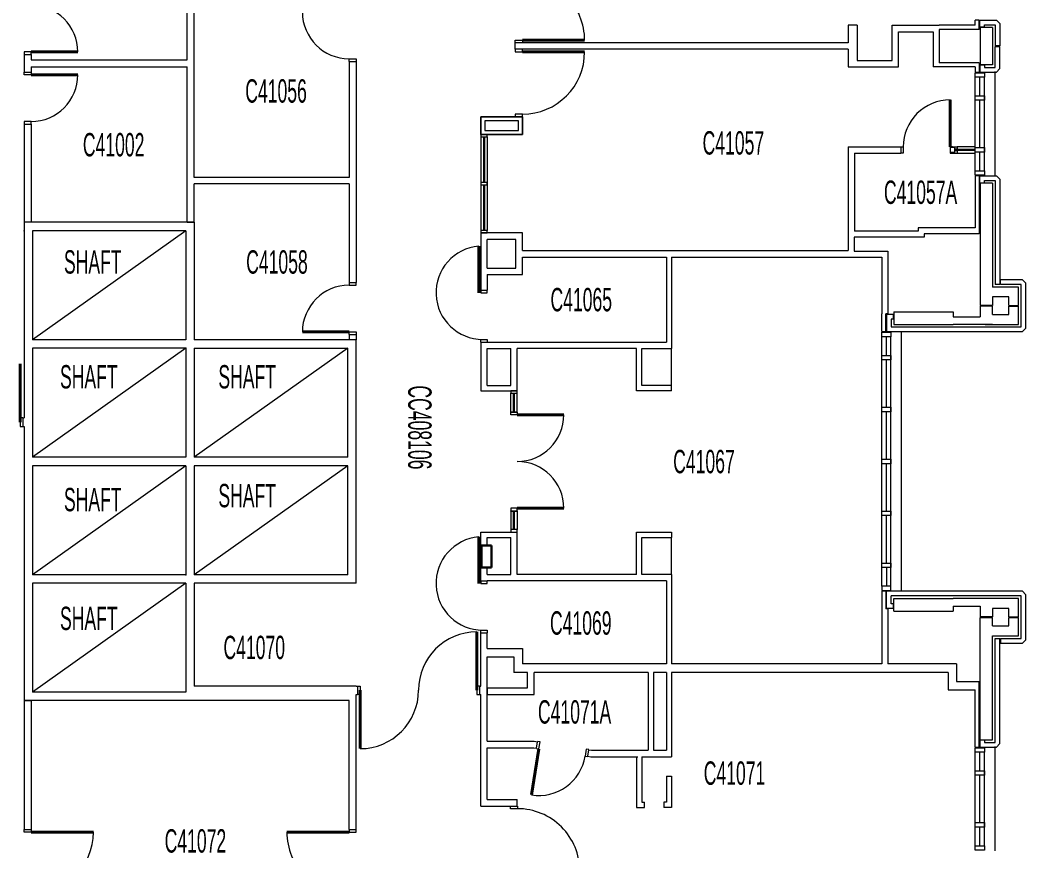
# Model space of a CAD drawing. Header units: inches. Extents: x 1.78 to 8.52, y 2.17 to 6.28.
# Drawn here: x 7.981 to 8.517, y 4.014 to 4.457 of the extents above; entities that cross this region are included whole.
import ezdxf

# ---------------------------------------------------------------- set-up
doc = ezdxf.new("R2010")
doc.units = ezdxf.units.IN
doc.header["$MEASUREMENT"] = 0
doc.header["$PDSIZE"] = -1
for name, color, linetype, lineweight in [('LEVEL_15', 7, 'Continuous', 15), ('LEVEL_16', 7, 'Continuous', 15), ('LEVEL_18', 7, 'Continuous', 15), ('LEVEL_23', 7, 'Continuous', 15), ('LEVEL_25', 7, 'Continuous', 15), ('LEVEL_26', 7, 'Continuous', 15), ('LEVEL_35', 7, 'Continuous', 15), ('LEVEL_48', 7, 'Continuous', 15), ('LEVEL_54', 7, 'Continuous', 15), ('LEVEL_9', 7, 'Continuous', 15)]:
    doc.layers.add(name, color=color, linetype=linetype, lineweight=lineweight)
doc.styles.add('SLDTEXTSTYLE1', font='TXT', dxfattribs={"width": 0.5625})
doc.styles.add('SLDTEXTSTYLE5', font='TXT', dxfattribs={"width": 0.5625})

msp = doc.modelspace()

# ---------------------------------------------------------------- linework, layer by layer
at = {"layer": 'LEVEL_15', "color": 32, "linetype": 'Continuous', "lineweight": 0}
for p, q in [((8.49231, 4.45294), (8.49231, 4.45656)), ((8.49231, 4.45656), (8.50121, 4.45656)), ((8.49231, 4.45294), (8.49482, 4.45294)), ((8.49248, 4.45268), (8.49248, 4.4328)), ((8.49914, 4.45268), (8.49248, 4.45268)), ((8.49482, 4.45294), (8.49482, 4.45406)), ((8.49482, 4.45406), (8.50052, 4.45406)), ((8.49914, 4.45268), (8.49914, 4.4328)), ((8.50052, 4.45406), (8.50052, 4.44292)), ((8.50121, 4.45656), (8.50303, 4.45475)), ((8.50303, 4.45475), (8.50303, 4.44292)), ((8.50303, 4.44292), (8.50052, 4.44292)), ((8.50052, 4.43142), (8.50052, 4.44257)), ((8.50052, 4.44257), (8.50303, 4.44257)), ((8.50303, 4.43073), (8.50303, 4.44257)), ((8.49231, 4.43254), (8.49231, 4.42891)), ((8.49482, 4.43254), (8.49231, 4.43254)), ((8.49914, 4.4328), (8.49248, 4.4328)), ((8.49482, 4.43254), (8.49482, 4.43142)), ((8.49482, 4.43142), (8.50052, 4.43142)), ((8.50303, 4.43073), (8.50121, 4.42891)), ((8.49231, 4.42891), (8.50121, 4.42891)), ((8.50026, 4.42918), (8.50026, 4.37363)), ((8.49231, 4.36999), (8.49231, 4.37362)), ((8.49231, 4.37362), (8.50121, 4.37362)), ((8.50121, 4.37362), (8.50303, 4.37181)), ((8.50303, 4.37181), (8.50303, 4.31581)), ((8.49231, 4.36999), (8.49482, 4.36999)), ((8.49248, 4.36973), (8.49248, 4.30467)), ((8.49914, 4.36973), (8.49248, 4.36973)), ((8.49482, 4.36999), (8.49482, 4.37112)), ((8.49482, 4.37112), (8.50052, 4.37112)), ((8.49914, 4.36973), (8.49914, 4.31443)), ((8.50052, 4.37112), (8.50052, 4.31581)), ((8.51504, 4.31832), (8.50337, 4.31832)), ((8.50337, 4.31581), (8.50337, 4.31832)), ((8.51504, 4.31832), (8.51685, 4.31651)), ((8.51296, 4.31443), (8.49914, 4.31443)), ((8.50303, 4.31581), (8.50052, 4.31581)), ((8.51434, 4.31581), (8.50337, 4.31581)), ((8.51296, 4.30467), (8.51296, 4.31443)), ((8.51434, 4.29318), (8.51434, 4.31581)), ((8.51685, 4.29248), (8.51685, 4.31651)), ((8.50769, 4.30916), (8.49914, 4.30916)), ((8.49914, 4.30916), (8.49914, 4.30467)), ((8.50769, 4.30467), (8.50769, 4.30916)), ((8.49914, 4.30467), (8.49248, 4.30467)), ((8.49914, 4.30432), (8.49248, 4.30432)), ((8.49248, 4.30432), (8.49248, 4.29862)), ((8.49914, 4.29983), (8.49914, 4.30432)), ((8.50769, 4.30467), (8.51296, 4.30467)), ((8.50769, 4.30432), (8.51296, 4.30432)), ((8.50769, 4.29983), (8.50769, 4.30432)), ((8.51296, 4.29456), (8.51296, 4.30432)), ((8.44626, 4.29983), (8.44263, 4.29983)), ((8.44263, 4.29983), (8.44263, 4.29067)), ((8.44626, 4.29732), (8.44513, 4.29732)), ((8.44513, 4.29732), (8.44513, 4.29318)), ((8.44626, 4.29732), (8.44626, 4.29983)), ((8.44651, 4.30121), (8.47811, 4.30121)), ((8.44651, 4.30121), (8.44651, 4.29456)), ((8.47811, 4.30121), (8.47811, 4.29862)), ((8.47811, 4.29862), (8.49248, 4.29862)), ((8.49914, 4.29983), (8.50769, 4.29983)), ((8.44513, 4.29318), (8.51434, 4.29318)), ((8.44651, 4.29456), (8.47811, 4.29456)), ((8.49914, 4.29456), (8.47811, 4.29456)), ((8.49525, 4.29456), (8.51296, 4.29456)), ((8.51685, 4.29248), (8.51504, 4.29067)), ((8.44263, 4.29067), (8.51504, 4.29067)), ((8.45049, 4.29067), (8.45049, 4.15241)), ((8.51504, 4.15241), (8.44263, 4.15241)), ((8.44263, 4.14325), (8.44263, 4.15241)), ((8.51504, 4.15241), (8.51685, 4.1506)), ((8.51434, 4.1499), (8.44513, 4.1499)), ((8.44513, 4.14576), (8.44513, 4.1499)), ((8.44651, 4.14852), (8.47811, 4.14852)), ((8.44651, 4.14187), (8.44651, 4.14852)), ((8.49914, 4.14852), (8.47811, 4.14852)), ((8.51296, 4.14852), (8.49248, 4.14852)), ((8.51296, 4.13877), (8.51296, 4.14852)), ((8.51434, 4.12727), (8.51434, 4.1499)), ((8.51685, 4.12658), (8.51685, 4.1506)), ((8.44626, 4.14325), (8.44263, 4.14325)), ((8.44626, 4.14576), (8.44513, 4.14576)), ((8.44626, 4.14325), (8.44626, 4.14576)), ((8.44651, 4.14187), (8.47811, 4.14187)), ((8.47811, 4.14446), (8.49248, 4.14446)), ((8.47811, 4.14446), (8.47811, 4.14187)), ((8.49248, 4.14446), (8.49248, 4.13877)), ((8.50769, 4.14325), (8.49914, 4.14325)), ((8.49914, 4.14325), (8.49914, 4.13877)), ((8.50769, 4.13877), (8.50769, 4.14325)), ((8.49914, 4.13877), (8.49248, 4.13877)), ((8.49248, 4.07335), (8.49248, 4.13842)), ((8.49248, 4.13842), (8.49914, 4.13842)), ((8.49914, 4.13393), (8.49914, 4.13842)), ((8.50769, 4.13877), (8.51296, 4.13877)), ((8.50769, 4.13393), (8.50769, 4.13842)), ((8.50769, 4.13842), (8.51296, 4.13842)), ((8.51296, 4.12866), (8.51296, 4.13842)), ((8.49914, 4.13393), (8.50769, 4.13393)), ((8.49914, 4.12866), (8.51296, 4.12866)), ((8.49914, 4.07335), (8.49914, 4.12866)), ((8.50052, 4.07196), (8.50052, 4.12727)), ((8.50052, 4.12727), (8.50303, 4.12727)), ((8.50303, 4.07127), (8.50303, 4.12727)), ((8.50337, 4.12727), (8.51434, 4.12727)), ((8.50337, 4.12727), (8.50337, 4.12477)), ((8.51504, 4.12477), (8.51685, 4.12658)), ((8.50337, 4.12477), (8.51504, 4.12477)), ((8.49231, 4.07309), (8.49231, 4.06946)), ((8.49482, 4.07309), (8.49231, 4.07309)), ((8.49248, 4.07335), (8.49914, 4.07335)), ((8.49482, 4.07309), (8.49482, 4.07196)), ((8.49482, 4.07196), (8.50052, 4.07196)), ((8.49231, 4.06946), (8.50121, 4.06946)), ((8.50026, 4.06972), (8.50026, 4.01417)), ((8.50121, 4.06946), (8.50303, 4.07127))]:
    msp.add_line(p, q, dxfattribs=at)
at = {"layer": 'LEVEL_16', "color": 155, "linetype": 'Continuous', "lineweight": 0}
for p, q in [((8.48989, 4.42858), (8.49473, 4.42858)), ((8.48989, 4.42616), (8.48989, 4.42858)), ((8.49473, 4.42616), (8.48989, 4.42616)), ((8.48989, 4.37639), (8.48989, 4.42616)), ((8.49231, 4.41631), (8.49231, 4.42616)), ((8.49473, 4.42858), (8.49473, 4.42616)), ((8.49473, 4.37639), (8.49473, 4.42616)), ((8.48989, 4.41631), (8.49473, 4.41631)), ((8.48989, 4.41389), (8.48989, 4.41631)), ((8.49473, 4.41631), (8.49473, 4.41389)), ((8.49473, 4.41389), (8.48989, 4.41389)), ((8.49231, 4.38866), (8.49231, 4.41389)), ((8.48989, 4.38866), (8.49473, 4.38866)), ((8.48989, 4.38624), (8.48989, 4.38866)), ((8.49473, 4.38866), (8.49473, 4.38624)), ((8.49473, 4.38624), (8.48989, 4.38624)), ((8.49231, 4.37639), (8.49231, 4.38624)), ((8.48989, 4.37639), (8.49473, 4.37639)), ((8.48989, 4.37397), (8.48989, 4.37639)), ((8.49473, 4.37397), (8.48989, 4.37397)), ((8.49473, 4.37639), (8.49473, 4.37397)), ((8.44012, 4.29032), (8.44496, 4.29032)), ((8.44012, 4.2879), (8.44012, 4.29032)), ((8.44496, 4.2879), (8.44012, 4.2879)), ((8.44012, 4.15517), (8.44012, 4.2879)), ((8.44254, 4.27805), (8.44254, 4.2879)), ((8.44496, 4.29032), (8.44496, 4.2879)), ((8.44496, 4.15517), (8.44496, 4.2879)), ((8.44012, 4.27805), (8.44496, 4.27805)), ((8.44012, 4.27563), (8.44012, 4.27805)), ((8.44496, 4.27563), (8.44012, 4.27563)), ((8.44254, 4.2504), (8.44254, 4.27563)), ((8.44496, 4.27805), (8.44496, 4.27563)), ((8.44012, 4.2504), (8.44496, 4.2504)), ((8.44012, 4.24798), (8.44012, 4.2504)), ((8.44496, 4.2504), (8.44496, 4.24798)), ((8.44496, 4.24798), (8.44012, 4.24798)), ((8.44254, 4.22275), (8.44254, 4.24798)), ((8.44012, 4.22275), (8.44496, 4.22275)), ((8.44012, 4.22033), (8.44012, 4.22275)), ((8.44496, 4.22275), (8.44496, 4.22033)), ((8.44496, 4.22033), (8.44012, 4.22033)), ((8.44254, 4.1951), (8.44254, 4.22033)), ((8.44012, 4.1951), (8.44496, 4.1951)), ((8.44012, 4.19268), (8.44012, 4.1951)), ((8.44496, 4.1951), (8.44496, 4.19268)), ((8.44496, 4.19268), (8.44012, 4.19268)), ((8.44254, 4.16745), (8.44254, 4.19268)), ((8.44012, 4.16745), (8.44496, 4.16745)), ((8.44012, 4.16503), (8.44012, 4.16745)), ((8.44496, 4.16503), (8.44012, 4.16503)), ((8.44254, 4.16503), (8.44254, 4.15517)), ((8.44496, 4.16745), (8.44496, 4.16503)), ((8.44496, 4.15517), (8.44012, 4.15517)), ((8.44012, 4.15517), (8.44012, 4.15276)), ((8.44012, 4.15276), (8.44496, 4.15276)), ((8.44496, 4.15276), (8.44496, 4.15517)), ((8.48989, 4.06911), (8.49473, 4.06911)), ((8.48989, 4.06669), (8.48989, 4.06911)), ((8.49473, 4.06669), (8.48989, 4.06669)), ((8.48989, 4.01692), (8.48989, 4.06669)), ((8.49231, 4.05684), (8.49231, 4.06669)), ((8.49473, 4.06911), (8.49473, 4.06669)), ((8.49473, 4.01692), (8.49473, 4.06669)), ((8.48989, 4.05684), (8.49473, 4.05684)), ((8.48989, 4.05442), (8.48989, 4.05684)), ((8.49473, 4.05684), (8.49473, 4.05442)), ((8.49473, 4.05442), (8.48989, 4.05442)), ((8.49231, 4.02919), (8.49231, 4.05442)), ((8.48989, 4.02919), (8.49473, 4.02919)), ((8.48989, 4.02677), (8.48989, 4.02919)), ((8.49473, 4.02919), (8.49473, 4.02677)), ((8.49473, 4.02677), (8.48989, 4.02677)), ((8.49231, 4.01692), (8.49231, 4.02677)), ((8.48989, 4.01692), (8.49473, 4.01692)), ((8.48989, 4.0145), (8.48989, 4.01692)), ((8.49473, 4.0145), (8.48989, 4.0145)), ((8.49473, 4.01692), (8.49473, 4.0145))]:
    msp.add_line(p, q, dxfattribs=at)
at = {"layer": 'LEVEL_16', "color": 151, "linetype": 'Continuous', "lineweight": 0}
for p, q in [((8.22652, 4.40507), (8.24864, 4.40507)), ((8.22652, 4.39574), (8.22652, 4.40507)), ((8.24864, 4.40507), (8.24864, 4.39574)), ((8.24864, 4.39574), (8.22652, 4.39574)), ((8.47676, 4.38607), (8.47676, 4.38884)), ((8.47676, 4.38884), (8.47883, 4.38884)), ((8.47883, 4.38884), (8.47883, 4.38711)), ((8.48021, 4.3878), (8.47883, 4.3878)), ((8.47883, 4.3878), (8.47883, 4.38607)), ((8.48021, 4.38918), (8.48989, 4.38918)), ((8.47883, 4.38607), (8.47676, 4.38607)), ((8.47883, 4.38711), (8.48021, 4.38711)), ((8.48021, 4.38573), (8.48989, 4.38573))]:
    msp.add_line(p, q, dxfattribs=at)
at = {"layer": 'LEVEL_16', "color": 151, "linetype": 'Continuous', "lineweight": 30}
msp.add_line((8.48989, 4.38745), (8.47883, 4.38745), dxfattribs=at)
at = {"layer": 'LEVEL_18', "color": 32, "linetype": 'Continuous', "lineweight": 0}
for p, q in [((8.06943, 4.34442), (7.98769, 4.28635)), ((8.06943, 4.28186), (7.98769, 4.22379)), ((8.15567, 4.28186), (8.07392, 4.22379)), ((8.06943, 4.2193), (7.98769, 4.16123)), ((8.15567, 4.2193), (8.07392, 4.16123)), ((8.06943, 4.15674), (7.98769, 4.09867))]:
    msp.add_line(p, q, dxfattribs=at)
at = {"layer": 'LEVEL_23', "color": 2, "linetype": 'Continuous', "lineweight": 0}
for p, q in [((8.07012, 4.43545), (8.07012, 4.5184)), ((8.07392, 4.37276), (8.07392, 4.46504)), ((8.42215, 4.45381), (8.42215, 4.44448)), ((8.42699, 4.45381), (8.42215, 4.45381)), ((8.42699, 4.45381), (8.42699, 4.43514)), ((8.44556, 4.43514), (8.44556, 4.45381)), ((8.44556, 4.45381), (8.47062, 4.45381)), ((8.48989, 4.45381), (8.47062, 4.45381)), ((8.49205, 4.45656), (8.48989, 4.45656)), ((8.48989, 4.45381), (8.48989, 4.45656)), ((8.49205, 4.45165), (8.49205, 4.45656)), ((8.44902, 4.43169), (8.44902, 4.45035)), ((8.44902, 4.45035), (8.46743, 4.45035)), ((8.46743, 4.45035), (8.46743, 4.43169)), ((8.49205, 4.45165), (8.47062, 4.45165)), ((8.47062, 4.45165), (8.47062, 4.43385)), ((8.42215, 4.44448), (8.24484, 4.44448)), ((8.24484, 4.44102), (8.24484, 4.44448)), ((7.9832, 4.43822), (7.987, 4.43822)), ((7.9832, 4.43822), (7.9832, 4.42888)), ((7.987, 4.43822), (7.987, 4.43545)), ((8.42215, 4.44102), (8.24484, 4.44102)), ((8.42215, 4.44102), (8.42215, 4.43169)), ((7.987, 4.43545), (8.07012, 4.43545)), ((7.987, 4.43165), (8.07012, 4.43165)), ((7.987, 4.43165), (7.987, 4.42888)), ((8.07012, 4.34891), (8.07012, 4.43165)), ((8.15636, 4.43462), (8.15636, 4.37276)), ((8.15636, 4.43462), (8.16016, 4.43462)), ((8.16016, 4.43462), (8.16016, 4.31676)), ((8.42215, 4.43169), (8.44902, 4.43169)), ((8.42699, 4.43514), (8.44556, 4.43514)), ((8.48989, 4.43169), (8.46743, 4.43169)), ((8.49205, 4.43385), (8.47062, 4.43385)), ((8.48989, 4.43169), (8.48989, 4.42891)), ((8.49205, 4.43385), (8.49205, 4.42891)), ((7.9832, 4.42888), (7.987, 4.42888)), ((8.48989, 4.42891), (8.49205, 4.42891)), ((8.22652, 4.40507), (8.22652, 4.39574)), ((8.24864, 4.40507), (8.22652, 4.40507)), ((8.24864, 4.39574), (8.24864, 4.40507)), ((7.9832, 4.40123), (7.9832, 4.34891)), ((7.9832, 4.40123), (7.987, 4.40123)), ((7.987, 4.40123), (7.987, 4.34891)), ((8.22859, 4.403), (8.22859, 4.39782)), ((8.24657, 4.403), (8.22859, 4.403)), ((8.24657, 4.39782), (8.24657, 4.403)), ((8.22652, 4.39574), (8.24864, 4.39574)), ((8.22859, 4.39782), (8.24657, 4.39782)), ((8.42215, 4.38917), (8.42215, 4.34424)), ((8.42215, 4.38917), (8.45018, 4.38917)), ((8.45018, 4.38917), (8.45018, 4.38572)), ((8.47783, 4.38917), (8.48021, 4.38917)), ((8.47783, 4.38917), (8.47783, 4.38885)), ((8.48021, 4.38917), (8.48021, 4.38781)), ((8.4256, 4.38572), (8.4256, 4.34424)), ((8.4256, 4.38572), (8.45018, 4.38572)), ((8.47783, 4.38607), (8.47783, 4.38572)), ((8.47783, 4.38572), (8.48021, 4.38572)), ((8.48021, 4.38711), (8.48021, 4.38572)), ((8.15636, 4.37276), (8.07392, 4.37276)), ((8.48989, 4.37362), (8.48989, 4.34597)), ((8.49205, 4.37362), (8.48989, 4.37362)), ((8.49205, 4.37362), (8.49205, 4.34277)), ((8.15636, 4.3693), (8.07392, 4.3693)), ((8.07392, 4.34891), (8.07392, 4.3693)), ((8.15636, 4.3693), (8.15636, 4.31676)), ((8.07392, 4.34891), (7.9832, 4.34891)), ((7.987, 4.34891), (7.9832, 4.34891)), ((7.9832, 4.34891), (7.9832, 4.2447)), ((8.07012, 4.34891), (8.07392, 4.34891)), ((8.07392, 4.34891), (8.07392, 4.28635)), ((8.48989, 4.34597), (8.45948, 4.34597)), ((8.45948, 4.34597), (8.45948, 4.34424)), ((7.98769, 4.34442), (7.98769, 4.28635)), ((8.06943, 4.34442), (7.98769, 4.34442)), ((8.06943, 4.34442), (8.06943, 4.28635)), ((8.24864, 4.34321), (8.22652, 4.34321)), ((8.22652, 4.34321), (8.22652, 4.31279)), ((8.22998, 4.32454), (8.22998, 4.33975)), ((8.24518, 4.33975), (8.22998, 4.33975)), ((8.24518, 4.32454), (8.24518, 4.33975)), ((8.24864, 4.33387), (8.24864, 4.34321)), ((8.42215, 4.34424), (8.42215, 4.33387)), ((8.46267, 4.34105), (8.42534, 4.34105)), ((8.42534, 4.34105), (8.42534, 4.33361)), ((8.45948, 4.34424), (8.4256, 4.34424)), ((8.49205, 4.34277), (8.46267, 4.34277)), ((8.46267, 4.34277), (8.46267, 4.34105)), ((8.24864, 4.33387), (8.42215, 4.33387)), ((8.24864, 4.32109), (8.24864, 4.33042)), ((8.24864, 4.33042), (8.32537, 4.33042)), ((8.32537, 4.33042), (8.32537, 4.28514)), ((8.32814, 4.33042), (8.32814, 4.28168)), ((8.32814, 4.33042), (8.42215, 4.33042)), ((8.42215, 4.33042), (8.44012, 4.33042)), ((8.42534, 4.33361), (8.44332, 4.33361)), ((8.44012, 4.33042), (8.44012, 4.30009)), ((8.44332, 4.33361), (8.44332, 4.30009)), ((8.22998, 4.32454), (8.24518, 4.32454)), ((8.22998, 4.32109), (8.24864, 4.32109)), ((8.22998, 4.32109), (8.22998, 4.31279)), ((8.15636, 4.31676), (8.16016, 4.31676)), ((8.22652, 4.31279), (8.22998, 4.31279)), ((8.44012, 4.29067), (8.44012, 4.30009)), ((8.44228, 4.29067), (8.44228, 4.30009)), ((8.44332, 4.30009), (8.44228, 4.30009)), ((8.06943, 4.28635), (7.98769, 4.28635)), ((8.16016, 4.28635), (8.07392, 4.28635)), ((8.15636, 4.28911), (8.15636, 4.28635)), ((8.15636, 4.28911), (8.16016, 4.28911)), ((8.16016, 4.28635), (8.15636, 4.28635)), ((8.16016, 4.28911), (8.16016, 4.28635)), ((8.16016, 4.15674), (8.16016, 4.28635)), ((8.44012, 4.29067), (8.44228, 4.29067)), ((7.98769, 4.28186), (7.98769, 4.22379)), ((8.06943, 4.28186), (7.98769, 4.28186)), ((8.06943, 4.28186), (8.06943, 4.22379)), ((8.07392, 4.28186), (8.07392, 4.22379)), ((8.07392, 4.28186), (8.15567, 4.28186)), ((8.15567, 4.22379), (8.15567, 4.28186)), ((8.22652, 4.28514), (8.22652, 4.25922)), ((8.22652, 4.28514), (8.22998, 4.28514)), ((8.22998, 4.28514), (8.32537, 4.28514)), ((8.22998, 4.28168), (8.24242, 4.28168)), ((8.22998, 4.26198), (8.22998, 4.28168)), ((8.24242, 4.26198), (8.24242, 4.28168)), ((8.30947, 4.28168), (8.24588, 4.28168)), ((8.24588, 4.25922), (8.24588, 4.28168)), ((8.30947, 4.25922), (8.30947, 4.28168)), ((8.31224, 4.26198), (8.31224, 4.28168)), ((8.31224, 4.28168), (8.32814, 4.28168)), ((8.22652, 4.25922), (8.24588, 4.25922)), ((8.22998, 4.26198), (8.24242, 4.26198)), ((8.32814, 4.25922), (8.30947, 4.25922)), ((8.32814, 4.26198), (8.31224, 4.26198)), ((8.32814, 4.25922), (8.32814, 4.26198)), ((7.98251, 4.2447), (7.9832, 4.2447)), ((7.98251, 4.2447), (7.98251, 4.24021)), ((8.24242, 4.24781), (8.24242, 4.248)), ((8.24242, 4.248), (8.24588, 4.248)), ((8.24242, 4.24781), (8.24588, 4.24781)), ((8.24588, 4.24781), (8.24588, 4.248)), ((7.98251, 4.24021), (7.9832, 4.24021)), ((7.9832, 4.24021), (7.9832, 4.11544)), ((8.06943, 4.22379), (7.98769, 4.22379)), ((8.15567, 4.22379), (8.07392, 4.22379)), ((7.98769, 4.2193), (7.98769, 4.16123)), ((8.06943, 4.2193), (7.98769, 4.2193)), ((8.06943, 4.2193), (8.06943, 4.16123)), ((8.15567, 4.2193), (8.07392, 4.2193)), ((8.07392, 4.2193), (8.07392, 4.16123)), ((8.15567, 4.16123), (8.15567, 4.2193)), ((8.24242, 4.19528), (8.24588, 4.19528)), ((8.24242, 4.19505), (8.24242, 4.19528)), ((8.24242, 4.19505), (8.24588, 4.19505)), ((8.24588, 4.19505), (8.24588, 4.19528)), ((8.22652, 4.18387), (8.24588, 4.18387)), ((8.22652, 4.17678), (8.22652, 4.18387)), ((8.22998, 4.1811), (8.24242, 4.1811)), ((8.22998, 4.17678), (8.22998, 4.1811)), ((8.24242, 4.1614), (8.24242, 4.1811)), ((8.24588, 4.1614), (8.24588, 4.18387)), ((8.30947, 4.18387), (8.32814, 4.18387)), ((8.30947, 4.1614), (8.30947, 4.18387)), ((8.31224, 4.1811), (8.32814, 4.1811)), ((8.31224, 4.1614), (8.31224, 4.1811)), ((8.32814, 4.18387), (8.32814, 4.1811)), ((8.22998, 4.17678), (8.22652, 4.17678)), ((8.22998, 4.16503), (8.22652, 4.16503)), ((8.22652, 4.15795), (8.22652, 4.16503)), ((8.22998, 4.1614), (8.22998, 4.16503)), ((8.06943, 4.16123), (7.98769, 4.16123)), ((8.15567, 4.16123), (8.07392, 4.16123)), ((8.22652, 4.15795), (8.22998, 4.15795)), ((8.22998, 4.1614), (8.24242, 4.1614)), ((8.32537, 4.15795), (8.22998, 4.15795)), ((8.30947, 4.1614), (8.24588, 4.1614)), ((8.32814, 4.1614), (8.31224, 4.1614)), ((8.32537, 4.15795), (8.32537, 4.11371)), ((8.32814, 4.1614), (8.32814, 4.11371)), ((7.98769, 4.15674), (7.98769, 4.09867)), ((8.06943, 4.15674), (7.98769, 4.15674)), ((8.06943, 4.15674), (8.06943, 4.09867)), ((8.07392, 4.15674), (8.07392, 4.10196)), ((8.16016, 4.15674), (8.07392, 4.15674)), ((8.44012, 4.15242), (8.44012, 4.14299)), ((8.44228, 4.15242), (8.44012, 4.15242)), ((8.44228, 4.15242), (8.44228, 4.14299)), ((8.44012, 4.14299), (8.44012, 4.11371)), ((8.44332, 4.14299), (8.44228, 4.14299)), ((8.44332, 4.14299), (8.44332, 4.11371)), ((8.22652, 4.10196), (8.22652, 4.1303)), ((8.22652, 4.1303), (8.22998, 4.1303)), ((8.22998, 4.122), (8.22998, 4.1303)), ((8.22998, 4.122), (8.24864, 4.122)), ((8.24864, 4.122), (8.24864, 4.11371)), ((7.9832, 4.11544), (7.9832, 4.11094)), ((8.22998, 4.11751), (8.24415, 4.11751)), ((8.22998, 4.07258), (8.22998, 4.11751)), ((8.24415, 4.11751), (8.24415, 4.10921)), ((7.9832, 4.11094), (7.9832, 4.09418)), ((8.25141, 4.10921), (8.24415, 4.10921)), ((8.32537, 4.11371), (8.24864, 4.11371)), ((8.25141, 4.10092), (8.25141, 4.10921)), ((8.25486, 4.09746), (8.25486, 4.10921)), ((8.31569, 4.10921), (8.25486, 4.10921)), ((8.31569, 4.10921), (8.31569, 4.06774)), ((8.31846, 4.10921), (8.31846, 4.06774)), ((8.32537, 4.10921), (8.31846, 4.10921)), ((8.32537, 4.10921), (8.32537, 4.06774)), ((8.44012, 4.11371), (8.32814, 4.11371)), ((8.47537, 4.10921), (8.32814, 4.10921)), ((8.32814, 4.10921), (8.32814, 4.06428)), ((8.47987, 4.11371), (8.44332, 4.11371)), ((8.47537, 4.10921), (8.47537, 4.09988)), ((8.47987, 4.11371), (8.47987, 4.10437)), ((8.47987, 4.10437), (8.49205, 4.10437)), ((8.49205, 4.06947), (8.49205, 4.10437)), ((8.06943, 4.09867), (7.98769, 4.09867)), ((8.16016, 4.10196), (8.07392, 4.10196)), ((8.16016, 4.10196), (8.16085, 4.10196)), ((8.16085, 4.10196), (8.16085, 4.09746)), ((8.22583, 4.10196), (8.22652, 4.10196)), ((8.22583, 4.10196), (8.22583, 4.09746)), ((8.22998, 4.10092), (8.25141, 4.10092)), ((8.22998, 4.10092), (8.22998, 4.09746)), ((8.47537, 4.09988), (8.48989, 4.09988)), ((8.48989, 4.06947), (8.48989, 4.09988)), ((8.07392, 4.09418), (7.9832, 4.09418)), ((7.9832, 4.09418), (7.987, 4.09418)), ((7.9832, 4.09418), (7.9832, 4.02557)), ((7.987, 4.09418), (7.987, 4.02557)), ((8.15636, 4.09418), (8.07392, 4.09418)), ((8.15636, 4.02557), (8.15636, 4.09418)), ((8.16016, 4.02557), (8.16016, 4.09746)), ((8.16016, 4.09746), (8.16085, 4.09746)), ((8.22583, 4.09746), (8.22652, 4.09746)), ((8.22652, 4.03801), (8.22652, 4.09746)), ((8.22998, 4.09746), (8.25486, 4.09746)), ((8.22998, 4.07258), (8.255, 4.07258)), ((8.255, 4.07258), (8.25669, 4.07231)), ((8.25615, 4.06889), (8.25669, 4.07231)), ((8.22998, 4.06912), (8.25473, 4.06912)), ((8.22998, 4.04147), (8.22998, 4.06912)), ((8.25473, 4.06912), (8.25615, 4.06889)), ((8.28345, 4.06455), (8.284, 4.06796)), ((8.284, 4.06796), (8.28541, 4.06774)), ((8.28541, 4.06774), (8.31569, 4.06774)), ((8.31846, 4.06774), (8.32537, 4.06774)), ((8.48989, 4.06947), (8.49205, 4.06947)), ((8.28345, 4.06455), (8.28514, 4.06428)), ((8.28514, 4.06428), (8.31016, 4.06428)), ((8.30947, 4.06428), (8.30947, 4.03732)), ((8.31224, 4.06428), (8.31224, 4.04009)), ((8.31224, 4.06428), (8.32814, 4.06428)), ((8.32537, 4.05391), (8.32814, 4.05391)), ((8.32537, 4.05391), (8.32537, 4.04009)), ((8.32814, 4.05391), (8.32814, 4.03732)), ((8.22998, 4.04147), (8.24588, 4.04147)), ((8.24588, 4.03801), (8.24588, 4.04147)), ((8.31224, 4.04009), (8.31362, 4.04009)), ((8.31362, 4.03732), (8.31362, 4.04009)), ((8.32537, 4.04009), (8.32399, 4.04009)), ((8.32399, 4.04009), (8.32399, 4.03732)), ((8.22652, 4.03801), (8.24588, 4.03801)), ((8.30947, 4.03732), (8.31362, 4.03732)), ((8.32814, 4.03732), (8.32399, 4.03732)), ((7.9832, 4.02557), (7.987, 4.02557)), ((8.15636, 4.02557), (8.16016, 4.02557))]:
    msp.add_line(p, q, dxfattribs=at)
at = {"layer": 'LEVEL_23'}
for p in [(7.9832, 4.34442), (8.06943, 4.28186), (8.06943, 4.16123)]:
    msp.add_point(p, dxfattribs=at)
at = {"layer": 'LEVEL_25', "color": 2, "linetype": 'Continuous', "lineweight": 0}
for p, q in [((8.24484, 4.44448), (8.24484, 4.44586)), ((8.24484, 4.44586), (8.24864, 4.44586)), ((8.24864, 4.44586), (8.24864, 4.44448)), ((8.24484, 4.44102), (8.24484, 4.43964)), ((8.24484, 4.43964), (8.24864, 4.43964)), ((8.24864, 4.43964), (8.24864, 4.44102)), ((8.24864, 4.40646), (8.24484, 4.40646)), ((8.24484, 4.40646), (8.24484, 4.40507)), ((8.24864, 4.40507), (8.24864, 4.40646)), ((8.25808, 4.07226), (8.25672, 4.07248)), ((8.25748, 4.06851), (8.25808, 4.07226)), ((8.25612, 4.06872), (8.25748, 4.06851)), ((8.28266, 4.06835), (8.28206, 4.0646)), ((8.28402, 4.06813), (8.28266, 4.06835)), ((8.28206, 4.0646), (8.28343, 4.06438)), ((8.24225, 4.03663), (8.24225, 4.03801)), ((8.24605, 4.03663), (8.24225, 4.03663)), ((8.24605, 4.03801), (8.24605, 4.03663))]:
    msp.add_line(p, q, dxfattribs=at)
at = {"layer": 'LEVEL_25', "color": 2, "linetype": 'Continuous', "lineweight": 40}
for p, q in [((8.28182, 4.44586), (8.24864, 4.44586)), ((8.01188, 4.4396), (7.987, 4.4396)), ((8.28182, 4.43964), (8.24864, 4.43964)), ((8.01188, 4.4275), (7.987, 4.4275)), ((8.47644, 4.41406), (8.47644, 4.38917)), ((8.22548, 4.31141), (8.22548, 4.33621)), ((8.13147, 4.2905), (8.15636, 4.2905)), ((7.98112, 4.24245), (7.98112, 4.27356)), ((8.24588, 4.24643), (8.27076, 4.24643)), ((8.24588, 4.19666), (8.27076, 4.19666)), ((8.22548, 4.15657), (8.22548, 4.18136)), ((8.22445, 4.09971), (8.22445, 4.13082)), ((8.16223, 4.09971), (8.16223, 4.0686)), ((8.25357, 4.04393), (8.25748, 4.06851)), ((8.02018, 4.02419), (7.987, 4.02419)), ((8.12318, 4.02419), (8.15636, 4.02419))]:
    msp.add_line(p, q, dxfattribs=at)
at = {"layer": 'LEVEL_25', "color": 2, "linetype": 'Continuous', "lineweight": 0}
for centre, major_axis, start_param, end_param in [((8.24864, 4.44586), (0, 0.03318), 4.712389, 6.283186), ((7.987, 4.4396), (-0.02489, 0), 3.141593, 4.712389), ((8.15636, 4.46089), (0.02489, 0), 3.141593, 4.712389), ((8.24864, 4.43964), (0, -0.03318), 6.283185, 7.853981), ((7.987, 4.4275), (0.02489, 0), 4.712389, 6.283185), ((8.47644, 4.38917), (-0.02489, 0), 4.712389, 6.283186), ((8.22756, 4.31141), (0, -0.02489), 3.224893, 6.28328), ((8.15636, 4.2905), (-0.02489, 0), 4.712389, 6.283185), ((8.24588, 4.24643), (0, -0.02489), 0, 1.570791), ((8.24588, 4.19666), (0, 0.02489), 4.712394, 6.283185), ((8.22756, 4.15657), (0.02489, 0), 1.654097, 4.712484), ((8.22445, 4.09971), (-0.03111, 0), 4.712394, 6.283185), ((8.16223, 4.09971), (0.03111, 0), 4.712394, 6.283185), ((8.25748, 4.06851), (0.02458, -0.00391), 4.712389, 6.283186), ((8.24605, 4.00345), (0, 0.03318), 4.712389, 6.283186), ((7.987, 4.02419), (0, -0.03318), 6.283185, 7.853981), ((8.15636, 4.02419), (0, -0.03318), 4.712389, 6.283186)]:
    msp.add_ellipse(centre, major_axis=major_axis, ratio=1, start_param=start_param, end_param=end_param, dxfattribs=at)
at = {"layer": 'LEVEL_26', "color": 2, "linetype": 'Continuous', "lineweight": 0}
for p, q in [((7.987, 4.4396), (7.9832, 4.4396)), ((7.9832, 4.4396), (7.9832, 4.43822)), ((7.987, 4.43822), (7.987, 4.4396)), ((8.15636, 4.43462), (8.15636, 4.43601)), ((8.15636, 4.43601), (8.16016, 4.43601)), ((8.16016, 4.43601), (8.16016, 4.43462)), ((7.9832, 4.4275), (7.9832, 4.42888)), ((7.987, 4.4275), (7.9832, 4.4275)), ((7.987, 4.42888), (7.987, 4.4275)), ((7.987, 4.40262), (7.9832, 4.40262)), ((7.9832, 4.40262), (7.9832, 4.40123)), ((7.987, 4.40123), (7.987, 4.40262)), ((8.45018, 4.38917), (8.45156, 4.38917)), ((8.45156, 4.38917), (8.45156, 4.38572)), ((8.47783, 4.38917), (8.47644, 4.38917)), ((8.47644, 4.38917), (8.47644, 4.38572)), ((8.45156, 4.38572), (8.45018, 4.38572)), ((8.47644, 4.38572), (8.47783, 4.38572)), ((8.15636, 4.31676), (8.15636, 4.31538)), ((8.15636, 4.31538), (8.16016, 4.31538)), ((8.16016, 4.31538), (8.16016, 4.31676)), ((8.22652, 4.31279), (8.22652, 4.31141)), ((8.22998, 4.31141), (8.22998, 4.31279)), ((8.22652, 4.31141), (8.22998, 4.31141)), ((8.15636, 4.28911), (8.15636, 4.2905)), ((8.15636, 4.2905), (8.16016, 4.2905)), ((8.16016, 4.2905), (8.16016, 4.28911)), ((8.22652, 4.28514), (8.22652, 4.28652)), ((8.22652, 4.28652), (8.22998, 4.28652)), ((8.22998, 4.28652), (8.22998, 4.28514)), ((7.98251, 4.2447), (7.98112, 4.2447)), ((7.98112, 4.2447), (7.98112, 4.24021)), ((8.24242, 4.24643), (8.24242, 4.24781)), ((8.24588, 4.24643), (8.24242, 4.24643)), ((8.24588, 4.24781), (8.24588, 4.24643)), ((7.98112, 4.24021), (7.98251, 4.24021)), ((8.24588, 4.19666), (8.24242, 4.19666)), ((8.24242, 4.19666), (8.24242, 4.19528)), ((8.24588, 4.19528), (8.24588, 4.19666)), ((8.22652, 4.15795), (8.22652, 4.15656)), ((8.22998, 4.15656), (8.22998, 4.15795)), ((8.22652, 4.15656), (8.22998, 4.15656)), ((8.22652, 4.1303), (8.22652, 4.13168)), ((8.22652, 4.13168), (8.22998, 4.13168)), ((8.22998, 4.13168), (8.22998, 4.1303)), ((8.16085, 4.10196), (8.16223, 4.10196)), ((8.16223, 4.10196), (8.16223, 4.09746)), ((8.22583, 4.10196), (8.22445, 4.10196)), ((8.22445, 4.10196), (8.22445, 4.09746)), ((8.16223, 4.09746), (8.16085, 4.09746)), ((8.22445, 4.09746), (8.22583, 4.09746)), ((7.9832, 4.02419), (7.9832, 4.02557)), ((7.987, 4.02419), (7.9832, 4.02419)), ((7.987, 4.02557), (7.987, 4.02419)), ((8.15636, 4.02557), (8.15636, 4.02419)), ((8.15636, 4.02419), (8.16016, 4.02419)), ((8.16016, 4.02419), (8.16016, 4.02557))]:
    msp.add_line(p, q, dxfattribs=at)
at = {"layer": 'LEVEL_35', "color": 32, "linetype": 'Continuous', "lineweight": 0}
for p, q in [((8.32814, 4.26198), (8.32814, 4.28168)), ((8.32814, 4.1614), (8.32814, 4.1811))]:
    msp.add_line(p, q, dxfattribs=at)
at = {"layer": 'LEVEL_54', "color": 32, "linetype": 'Continuous', "lineweight": 30}
for p, q in [((8.23222, 4.17678), (8.22652, 4.17678)), ((8.22652, 4.17678), (8.22652, 4.16503)), ((8.23222, 4.16503), (8.23222, 4.17678)), ((8.22652, 4.16503), (8.23222, 4.16503))]:
    msp.add_line(p, q, dxfattribs=at)
at = {"layer": 'LEVEL_54', "color": 32, "linetype": 'Continuous', "lineweight": 0}
msp.add_line((8.22721, 4.16503), (8.22721, 4.17678), dxfattribs=at)
at = {"layer": 'LEVEL_9', "color": 2, "linetype": 'Continuous', "lineweight": 0}
for p, q in [((8.22998, 4.39574), (8.22652, 4.39574)), ((8.22652, 4.39574), (8.22652, 4.39436)), ((8.22652, 4.39436), (8.22998, 4.39436)), ((8.22652, 4.39436), (8.22652, 4.34459)), ((8.22998, 4.39436), (8.22998, 4.39574)), ((8.22998, 4.39436), (8.22998, 4.34459)), ((8.22998, 4.37016), (8.22652, 4.37016)), ((8.22652, 4.37016), (8.22652, 4.36878)), ((8.22652, 4.36878), (8.22998, 4.36878)), ((8.22998, 4.36878), (8.22998, 4.37016)), ((8.22998, 4.34459), (8.22652, 4.34459)), ((8.22652, 4.34459), (8.22652, 4.34321)), ((8.22652, 4.34321), (8.22998, 4.34321)), ((8.22998, 4.34321), (8.22998, 4.34459)), ((8.24242, 4.25922), (8.24242, 4.25783)), ((8.24588, 4.25922), (8.24242, 4.25922)), ((8.24588, 4.25783), (8.24588, 4.25922)), ((8.24242, 4.25783), (8.24588, 4.25783)), ((8.24242, 4.24781), (8.24242, 4.25783)), ((8.24588, 4.24781), (8.24588, 4.25783)), ((8.24242, 4.19528), (8.24242, 4.18525)), ((8.24588, 4.19528), (8.24588, 4.18525)), ((8.24588, 4.18525), (8.24242, 4.18525)), ((8.24242, 4.18525), (8.24242, 4.18387)), ((8.24588, 4.18387), (8.24588, 4.18525)), ((8.24242, 4.18387), (8.24588, 4.18387))]:
    msp.add_line(p, q, dxfattribs=at)
at = {"layer": 'LEVEL_9', "color": 2, "linetype": 'Continuous', "lineweight": 30}
for p, q in [((8.22825, 4.39436), (8.22825, 4.37016)), ((8.22825, 4.36878), (8.22825, 4.34459)), ((8.24415, 4.24781), (8.24415, 4.25783)), ((8.24415, 4.19528), (8.24415, 4.18525))]:
    msp.add_line(p, q, dxfattribs=at)

# ---------------------------------------------------------------- texts
at = {"layer": 'LEVEL_48', "color": 120, "char_height": 0.012443, "attachment_point": 2, "style": 'SLDTEXTSTYLE1'}
for s, insert in [('C41056', (8.11745, 4.42507)), ('C41002', (8.03094, 4.39645)), ('C41057', (8.36103, 4.39742)), ('C41057A', (8.46076, 4.37115)), ('SHAFT', (8.01982, 4.33402)), ('C41058', (8.11793, 4.334)), ('C41065', (8.28002, 4.31395)), ('SHAFT', (8.01771, 4.27285)), ('SHAFT', (8.10207, 4.27285)), ('C41067', (8.34538, 4.22772)), ('SHAFT', (8.01982, 4.20747)), ('SHAFT', (8.10207, 4.20958)), ('SHAFT', (8.01771, 4.14419)), ('C41069', (8.27976, 4.14174)), ('C41070', (8.10584, 4.12872)), ('C41071A', (8.27647, 4.09439)), ('C41071', (8.36165, 4.06181)), ('C41072', (8.0745, 4.02569))]:
    msp.add_mtext(s, dxfattribs=dict(at, insert=insert))
at = {"layer": 'LEVEL_48', "color": 120, "insert": (8.20028, 4.23966), "char_height": 0.012443, "attachment_point": 2, "rotation": 270, "style": 'SLDTEXTSTYLE5'}
msp.add_mtext('CC408106', dxfattribs=at)

doc.saveas('drawing.dxf')
